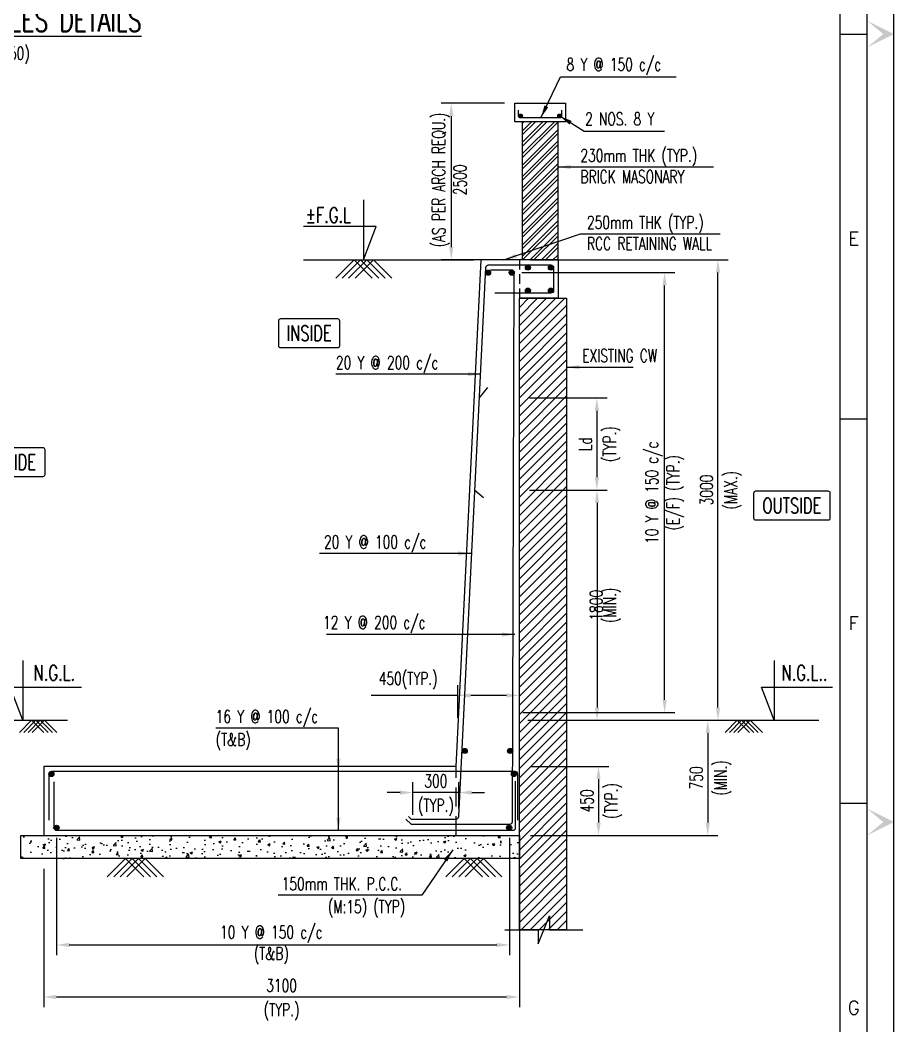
# Model space of a CAD drawing. Header units: millimetres. Extents: x 2843046 to 3042813, y -234641 to -168101.
# Drawn here: x 2914075 to 2931158, y -218353 to -198694 of the extents above; entities that cross this region are included whole.
import ezdxf
from ezdxf.enums import TextEntityAlignment as Align

# ---------------------------------------------------------------- set-up
doc = ezdxf.new("R2010")
doc.units = ezdxf.units.MM
doc.header["$MEASUREMENT"] = 0
doc.header["$PDMODE"] = 34
doc.header["$PDSIZE"] = -5
doc.linetypes.add('Hidden', pattern=[0.375, 0.25, -0.125])
for name, color, linetype in [('NO. BEAM', 3, 'Continuous'), ('PNA', 8, 'Continuous'), ('S- PILE CAP', 4, 'Continuous'), ('S-BRECK LINE', 8, 'Continuous'), ('S-COLUMN', 1, 'Continuous'), ('S-CONCRET LINE', 4, 'Continuous'), ('S-DIM-1', 5, 'Continuous'), ('S-FOOTING', 4, 'Continuous'), ('S-HATCH', 253, 'Continuous'), ('S-LEVEL SECTION', 3, 'Continuous'), ('S-PCC', 9, 'Continuous'), ('S-REINFORCEMENT', 6, 'Continuous'), ('S-RETAINING WALL', 6, 'Continuous'), ('S-TEXT', 2, 'Continuous'), ('S-TEXT-1', 4, 'Continuous'), ('S-TITIL', 6, 'Continuous'), ('SHEET', 7, 'Continuous'), ('TITLE', 6, 'Continuous')]:
    doc.layers.add(name, color=color, linetype=linetype)
doc.styles.add('ROMANS', font='simplex.shx', dxfattribs={"width": 0.7})
doc.dimstyles.new('dim100', dxfattribs={"dimtxt": 250, "dimasz": 250, "dimexe": 200, "dimexo": 200, "dimgap": 100, "dimtad": 1, "dimdec": 0, "dimzin": 0, "dimdsep": 46, "dimtxsty": 'ROMANS', "dimcen": 0, "dimclrd": 5, "dimclre": 5, "dimclrt": 4, "dimadec": 0, "dimazin": 0, "dimtfac": 1, "dimtdec": 0, "dimtix": 1, "dimtofl": 0, "dimtmove": 2, "dimatfit": 3, "dimfxl": 0, "dimtolj": 1, "dimtzin": 0, "dimlwd": -1, "dimlwe": -1, "dimarcsym": 0})
doc.dimstyles.new('dim33.33', dxfattribs={"dimtxt": 250, "dimasz": 250, "dimexe": 200, "dimexo": 200, "dimgap": 100, "dimtad": 1, "dimdec": 0, "dimlfac": 0.333331, "dimzin": 0, "dimdsep": 46, "dimtxsty": 'ROMANS', "dimcen": 0, "dimclrd": 5, "dimclre": 5, "dimclrt": 4, "dimadec": 0, "dimazin": 0, "dimtfac": 1, "dimtdec": 0, "dimtix": 1, "dimtofl": 0, "dimtmove": 2, "dimatfit": 3, "dimfxl": 0, "dimtolj": 1, "dimtzin": 0, "dimlwd": -1, "dimlwe": -1, "dimarcsym": 0})

# ---------------------------------------------------------------- blocks, each defined once
blk = doc.blocks.new('FOLDER')
at = {"layer": 'PNA'}
for points in [[(-1250, 2500), (0, 0), (0, 1000)], [(1250, 2500), (0, 0), (0, 1000)]]:
    blk.add_solid(points, dxfattribs=at)
blk = doc.blocks.new('zw$C05B')
at = {"flags": 128}
blk.add_lwpolyline([(0, 0), (82749, 0), (82749, 58210), (0, 58210)], close=True, dxfattribs=at)
at = {"layer": 'PNA'}
for p, q in [((81765, 29223), (82257, 29223)), ((81765, 22163), (82257, 22163)), ((81765, 15103), (82257, 15103))]:
    blk.add_line(p, q, dxfattribs=at)
at = {"layer": 'PNA', "color": 1}
for points in [[(984, 492), (82257, 492), (82257, 57718), (984, 57718)], [(1968, 984), (81765, 984), (81765, 57226), (1968, 57226)]]:
    blk.add_lwpolyline(points, close=True, dxfattribs=at)
at = {"layer": 'PNA', "xscale": 0.1967862005670764, "yscale": 0.1967862005670764, "zscale": 0.1967862005670764, "rotation": 90}
for p in [(82749, 29223), (82749, 14759)]:
    blk.add_blockref('FOLDER', p, dxfattribs=at)
at = {"layer": 'PNA', "style": 'ROMANS'}
for s, p in [('E', (82011, 25470)), ('F', (82011, 18410)), ('G', (82011, 11350))]:
    blk.add_text(s, height=246, dxfattribs=at).set_placement(p, align=Align.MIDDLE)
blk = doc.blocks.new('*D100')
at = {"layer": 'Defpoints', "color": 0, "lineweight": -2}
for p in [(2923686, -203630), (2926675, -203630), (2923704, -212230)]:
    blk.add_point(p, dxfattribs=at)
at = {"layer": 'S-DIM-1', "color": 5}
for p, q in [((2923886, -203630), (2926875, -203630)), ((2923904, -212230), (2926875, -212230))]:
    blk.add_line(p, q, dxfattribs=at)
at = {"layer": 'S-DIM-1', "color": 5, "lineweight": -3}
blk.add_line((2926675, -211980), (2926675, -203880), dxfattribs=at)
at = {"layer": 'S-DIM-1', "color": 5, "lineweight": -2}
for points in [[(2926717, -203880), (2926633, -203880), (2926675, -203630)], [(2926633, -211980), (2926717, -211980), (2926675, -212230)]]:
    blk.add_solid(points, dxfattribs=at)
at = {"layer": 'S-DIM-1', "color": 4, "insert": (2926675, -207930), "char_height": 250, "attachment_point": 5, "rotation": 90, "style": 'ROMANS'}
blk.add_mtext('\\A1;{10 Y @ 150 c/c\\P(E/F) (TYP.)}', dxfattribs=at)
blk = doc.blocks.new('*D101')
at = {"layer": 'Defpoints', "color": 0, "lineweight": -2}
for p in [(2923853, -213280), (2923854, -214630), (2925383, -214630)]:
    blk.add_point(p, dxfattribs=at)
at = {"layer": 'S-DIM-1', "color": 5}
for p, q in [((2924053, -213280), (2925583, -213280)), ((2924054, -214630), (2925583, -214630))]:
    blk.add_line(p, q, dxfattribs=at)
at = {"layer": 'S-DIM-1', "color": 5, "lineweight": -3}
blk.add_line((2925383, -213530), (2925383, -214380), dxfattribs=at)
at = {"layer": 'S-DIM-1', "color": 5, "lineweight": -2}
for points in [[(2925425, -213530), (2925341, -213530), (2925383, -213280)], [(2925341, -214380), (2925425, -214380), (2925383, -214630)]]:
    blk.add_solid(points, dxfattribs=at)
at = {"layer": 'S-DIM-1', "color": 4, "char_height": 250, "attachment_point": 5, "rotation": 90, "style": 'ROMANS'}
for s, insert in [('(TYP.)', (2925674, -213955)), ('\\A1;450', (2925158, -213955))]:
    blk.add_mtext(s, dxfattribs=dict(at, insert=insert))
blk = doc.blocks.new('*D102')
at = {"layer": 'Defpoints', "color": 0, "lineweight": -2}
for p in [(2923836, -206080), (2923836, -207880), (2925351, -207880)]:
    blk.add_point(p, dxfattribs=at)
at = {"layer": 'S-DIM-1', "color": 5}
for p, q in [((2924036, -206080), (2925551, -206080)), ((2924036, -207880), (2925551, -207880))]:
    blk.add_line(p, q, dxfattribs=at)
at = {"layer": 'S-DIM-1', "color": 5, "lineweight": -3}
blk.add_line((2925351, -206330), (2925351, -207630), dxfattribs=at)
at = {"layer": 'S-DIM-1', "color": 5, "lineweight": -2}
for points in [[(2925393, -206330), (2925310, -206330), (2925351, -206080)], [(2925310, -207630), (2925393, -207630), (2925351, -207880)]]:
    blk.add_solid(points, dxfattribs=at)
at = {"layer": 'S-DIM-1', "color": 4, "char_height": 250, "attachment_point": 5, "rotation": 90, "style": 'ROMANS'}
for s, insert in [('(TYP.)', (2925642, -206980)), ('\\A1;Ld', (2925126, -206980))]:
    blk.add_mtext(s, dxfattribs=dict(at, insert=insert))
blk = doc.blocks.new('*D103')
at = {"layer": 'Defpoints', "color": 0, "lineweight": -2}
for p in [(2923836, -207880), (2923836, -212380), (2925354, -212380)]:
    blk.add_point(p, dxfattribs=at)
at = {"layer": 'S-DIM-1', "color": 5}
for p, q in [((2924036, -207880), (2925554, -207880)), ((2924036, -212380), (2925554, -212380))]:
    blk.add_line(p, q, dxfattribs=at)
at = {"layer": 'S-DIM-1', "color": 5, "lineweight": -3}
blk.add_line((2925354, -208130), (2925354, -212130), dxfattribs=at)
at = {"layer": 'S-DIM-1', "color": 5, "lineweight": -2}
for points in [[(2925396, -208130), (2925312, -208130), (2925354, -207880)], [(2925312, -212130), (2925396, -212130), (2925354, -212380)]]:
    blk.add_solid(points, dxfattribs=at)
at = {"layer": 'S-DIM-1', "color": 4, "char_height": 250, "attachment_point": 5, "rotation": 90, "style": 'ROMANS'}
for s, insert in [('\\A1;\\P1800', (2925129, -210130)), ('(MIN.)', (2925644, -210130))]:
    blk.add_mtext(s, dxfattribs=dict(at, insert=insert))
blk = doc.blocks.new('*D104')
at = {"layer": 'Defpoints', "color": 0, "lineweight": -2}
for p in [(2922636, -211894), (2923836, -212307), (2922636, -212530)]:
    blk.add_point(p, dxfattribs=at)
at = {"layer": 'S-DIM-1', "color": 5}
for p, q in [((2922636, -212330), (2922636, -211694)), ((2923836, -212107), (2923836, -211694))]:
    blk.add_line(p, q, dxfattribs=at)
at = {"layer": 'S-DIM-1', "color": 5, "lineweight": -3}
for p, q in [((2922636, -211894), (2920936, -211894)), ((2923586, -211894), (2922886, -211894))]:
    blk.add_line(p, q, dxfattribs=at)
at = {"layer": 'S-DIM-1', "color": 5, "lineweight": -2}
for points in [[(2922886, -211853), (2922886, -211936), (2922636, -211894)], [(2923586, -211936), (2923586, -211853), (2923836, -211894)]]:
    blk.add_solid(points, dxfattribs=at)
at = {"layer": 'S-DIM-1', "color": 4, "insert": (2921661, -211604), "char_height": 250, "attachment_point": 5, "style": 'ROMANS'}
blk.add_mtext('\\A1;{450(TYP.)}', dxfattribs=at)
blk = doc.blocks.new('*D105')
at = {"layer": 'Defpoints', "color": 0, "lineweight": -2}
for p in [(2921754, -213792), (2921754, -214430), (2922654, -214303)]:
    blk.add_point(p, dxfattribs=at)
at = {"layer": 'S-DIM-1', "color": 5}
for p, q in [((2921754, -214230), (2921754, -213592)), ((2922654, -214103), (2922654, -213592))]:
    blk.add_line(p, q, dxfattribs=at)
at = {"layer": 'S-DIM-1', "color": 5, "lineweight": -3}
for p, q in [((2921504, -213792), (2921254, -213792)), ((2922654, -213792), (2921754, -213792)), ((2922904, -213792), (2923154, -213792))]:
    blk.add_line(p, q, dxfattribs=at)
at = {"layer": 'S-DIM-1', "color": 5, "lineweight": -2}
for points in [[(2921504, -213834), (2921504, -213751), (2921754, -213792)], [(2922904, -213751), (2922904, -213834), (2922654, -213792)]]:
    blk.add_solid(points, dxfattribs=at)
at = {"layer": 'S-DIM-1', "color": 4, "char_height": 250, "attachment_point": 5, "style": 'ROMANS'}
for s, insert in [('\\A1;300', (2922204, -213567)), ('(TYP.)', (2922204, -214083))]:
    blk.add_mtext(s, dxfattribs=dict(at, insert=insert))
blk = doc.blocks.new('*D106')
at = {"layer": 'Defpoints', "color": 0, "lineweight": -2}
for p in [(2923854, -212380), (2923854, -214630), (2927519, -214630)]:
    blk.add_point(p, dxfattribs=at)
at = {"layer": 'S-DIM-1', "color": 5}
for p, q in [((2924054, -212380), (2927719, -212380)), ((2924054, -214630), (2927719, -214630))]:
    blk.add_line(p, q, dxfattribs=at)
at = {"layer": 'S-DIM-1', "color": 5, "lineweight": -3}
blk.add_line((2927519, -212630), (2927519, -214380), dxfattribs=at)
at = {"layer": 'S-DIM-1', "color": 5, "lineweight": -2}
for points in [[(2927561, -212630), (2927477, -212630), (2927519, -212380)], [(2927477, -214380), (2927561, -214380), (2927519, -214630)]]:
    blk.add_solid(points, dxfattribs=at)
at = {"layer": 'S-DIM-1', "color": 4, "char_height": 250, "attachment_point": 5, "rotation": 90, "style": 'ROMANS'}
for s, insert in [('(MIN.)', (2927809, -213505)), ('\\A1;750', (2927294, -213505))]:
    blk.add_mtext(s, dxfattribs=dict(at, insert=insert))
blk = doc.blocks.new('*D107')
at = {"layer": 'Defpoints', "color": 0, "lineweight": -2}
for p in [(2923854, -203380), (2927719, -203380), (2923836, -212380)]:
    blk.add_point(p, dxfattribs=at)
at = {"layer": 'S-DIM-1', "color": 5}
for p, q in [((2924054, -203380), (2927919, -203380)), ((2924036, -212380), (2927919, -212380))]:
    blk.add_line(p, q, dxfattribs=at)
at = {"layer": 'S-DIM-1', "color": 5, "lineweight": -3}
blk.add_line((2927719, -212130), (2927719, -203630), dxfattribs=at)
at = {"layer": 'S-DIM-1', "color": 5, "lineweight": -2}
for points in [[(2927761, -203630), (2927677, -203630), (2927719, -203380)], [(2927677, -212130), (2927761, -212130), (2927719, -212380)]]:
    blk.add_solid(points, dxfattribs=at)
at = {"layer": 'S-DIM-1', "color": 4, "char_height": 250, "attachment_point": 5, "rotation": 90, "style": 'ROMANS'}
for s, insert in [('(MAX.)', (2928009, -207880)), ('\\A1;3000', (2927494, -207880))]:
    blk.add_mtext(s, dxfattribs=dict(at, insert=insert))
blk = doc.blocks.new('*D108')
at = {"layer": 'Defpoints', "color": 0, "lineweight": -2}
for p in [(2914786, -214480), (2923645, -214480), (2923645, -216771)]:
    blk.add_point(p, dxfattribs=at)
at = {"layer": 'S-DIM-1', "color": 5}
for p, q in [((2914786, -214680), (2914786, -216971)), ((2923645, -214680), (2923645, -216971)), ((2915036, -216771), (2923395, -216771))]:
    blk.add_line(p, q, dxfattribs=at)
at = {"layer": 'S-DIM-1', "color": 5, "lineweight": -2}
for points in [[(2915036, -216729), (2915036, -216812), (2914786, -216771)], [(2923395, -216812), (2923395, -216729), (2923645, -216771)]]:
    blk.add_solid(points, dxfattribs=at)
at = {"layer": 'S-DIM-1', "color": 4, "insert": (2918986, -216771), "char_height": 250, "attachment_point": 5, "style": 'ROMANS'}
blk.add_mtext('\\A1;10 Y @ 150 c/c\\P(T&B)', dxfattribs=at)
blk = doc.blocks.new('*D109')
at = {"layer": 'Defpoints', "color": 0, "lineweight": -2}
for p in [(2914536, -215080), (2923836, -215080), (2923836, -217788)]:
    blk.add_point(p, dxfattribs=at)
at = {"layer": 'S-DIM-1', "color": 5}
for p, q in [((2914536, -215280), (2914536, -217988)), ((2923836, -215280), (2923836, -217988)), ((2914786, -217788), (2923586, -217788))]:
    blk.add_line(p, q, dxfattribs=at)
at = {"layer": 'S-DIM-1', "color": 5, "lineweight": -2}
for points in [[(2914786, -217747), (2914786, -217830), (2914536, -217788)], [(2923586, -217830), (2923586, -217747), (2923836, -217788)]]:
    blk.add_solid(points, dxfattribs=at)
at = {"layer": 'S-DIM-1', "color": 4, "char_height": 250, "attachment_point": 5, "style": 'ROMANS'}
for s, insert in [('\\A1;3100', (2919186, -217563)), ('(TYP.)', (2919186, -218079))]:
    blk.add_mtext(s, dxfattribs=dict(at, insert=insert))
blk = doc.blocks.new('*D148')
at = {"layer": 'Defpoints', "color": 0, "lineweight": -2}
for p in [(2923746, -200320), (2922504, -203380), (2923896, -203380)]:
    blk.add_point(p, dxfattribs=at)
at = {"layer": 'S-DIM-1', "color": 5}
for p, q in [((2923546, -200320), (2922304, -200320)), ((2923696, -203380), (2922304, -203380))]:
    blk.add_line(p, q, dxfattribs=at)
at = {"layer": 'S-DIM-1', "color": 5, "lineweight": -3}
blk.add_line((2922504, -200570), (2922504, -203130), dxfattribs=at)
at = {"layer": 'S-DIM-1', "color": 5, "lineweight": -2}
for points in [[(2922545, -200570), (2922462, -200570), (2922504, -200320)], [(2922462, -203130), (2922545, -203130), (2922504, -203380)]]:
    blk.add_solid(points, dxfattribs=at)
at = {"layer": 'S-DIM-1', "color": 4, "insert": (2922467, -201816), "char_height": 250, "attachment_point": 5, "rotation": 90, "style": 'ROMANS'}
blk.add_mtext('\\A1;{(AS PER ARCH REQU.)\\P2500}', dxfattribs=at)

msp = doc.modelspace()

# ---------------------------------------------------------------- hatches: boundary and pattern name
at = {"layer": 'S-HATCH'}
h = msp.add_hatch(dxfattribs=at)
h.set_pattern_fill('ANSI32', color=256, scale=420, style=0)
h.set_pattern_definition([(45, (-5824362.93, 197199.44), (-111.369318, 111.369318), []), (45, (-5824288.69, 197199.44), (-111.369318, 111.369318), [])])
h.paths.add_polyline_path([(2923896.5, -203380.2), (2923896.5, -200680.2), (2924586.5, -200680.2), (2924586.5, -203380.2)])
h = msp.add_hatch(dxfattribs=at)
h.set_pattern_fill('ANSI31', color=9, scale=1000)
h.set_pattern_definition([(45, (2703743.62, -227826.18), (-88.38835, 88.38835), [])])
h.paths.add_polyline_path([(2923836.5, -204130.2), (2923836.5, -216473.5), (2924756.5, -216473.5), (2924756.5, -204130.2)])
at = {"layer": 'S-PCC', "linetype": 'ByBlock'}
h = msp.add_hatch(dxfattribs=at)
h.set_pattern_fill('AR-CONC,_O', color=8, scale=66.666667)
h.set_pattern_definition([(50, (-14179223.3, 196697.04), (478.173455, -41.834757), [50, -550]), (355, (-14179223.3, 196697.04), (-92.500889, 501.461422), [40, -440]), (100.4514445, (-14179183.47, 196693.56), (385.672564, 459.626661), [42.493461, -467.428075]), (46.1842, (-14179223.3, 196830.4), (711.49422, -110.346187), [75, -825]), (96.6356355, (-14179164, 196821.2), (623.107964, 649.4124), [63.740228, -701.142507]), (351.184164, (-14179223.3, 196830.4), (623.107963, 649.4124), [60, -660]), (21, (-14179156.65, 196797.04), (397.938035, -268.412594), [50, -550]), (326, (-14179156.65, 196797.04), (162.210221, 483.433363), [40, -440]), (71.4514447, (-14179123.5, 196774.67), (560.148251, 215.020769), [42.49346, -467.428075]), (37.5, (-14179223.32, 196697.04), (8.1065702, 221.9292359), [0, -434.6666667, 0, -446.6666667, 0, -441.6666667]), (7.5, (-14179223.32, 196697.04), (175.3796916, 262.9411413), [0, -254.6666667, 0, -424.6666667, 0, -168.3333333]), (327.5, (-14179371.98, 196697.04), (355.8816241, -15.0365812), [0, -166.6666667, 0, -520, 0, -690]), (317.5, (-14179438.65, 196697.04), (388.7907796, 66.736655), [0, -216.6666667, 0, -345.3333333, 0, -490])])
h.paths.add_polyline_path([(2914086.5, -215080.2), (2914086.5, -214630.2), (2923836.5, -214630.2), (2923836.5, -215080.2)])

# ---------------------------------------------------------------- linework, layer by layer
at = {"layer": 'NO. BEAM', "color": 7, "elevation": -1646062.9}
for points in [[(2920285.5, -204535.2), (2919165.5, -204535.2, 0.4142136), (2919125.5, -204575.2), (2919125.5, -205055.2, 0.4142136), (2919165.5, -205095.2), (2920285.5, -205095.2, 0.4142136), (2920325.5, -205055.2), (2920325.5, -204575.2, 0.4142136)], [(2914522, -207052.7), (2913102, -207052.7, 0.4142136), (2913062, -207092.7), (2913062, -207572.7, 0.4142136), (2913102, -207612.7), (2914522, -207612.7, 0.4142136), (2914562, -207572.7), (2914562, -207092.7, 0.4142136)], [(2929874.6, -207904.4), (2928454.6, -207904.4, 0.4142136), (2928414.6, -207944.4), (2928414.6, -208424.4, 0.4142136), (2928454.6, -208464.4), (2929874.6, -208464.4, 0.4142136), (2929914.6, -208424.4), (2929914.6, -207944.4, 0.4142136)]]:
    msp.add_lwpolyline(points, format="xyb", close=True, dxfattribs=at)
at = {"layer": 'S- PILE CAP', "color": 8, "linetype": 'Hidden', "ltscale": 1500}
msp.add_line((2922599.6, -214630.2, -1646062.9), (2922599.6, -213280.2, -1646062.9), dxfattribs=at)
at = {"layer": 'S-BRECK LINE', "elevation": -24.9}
msp.add_lwpolyline([(2923554.1, -216473.5), (2924201.3, -216473.5), (2924201.3, -216748.2), (2924426.9, -216198.7), (2924426.9, -216473.5), (2925074.1, -216473.5)], dxfattribs=at)
at = {"layer": 'S-COLUMN', "color": 4, "elevation": -1646062.9}
for points in [[(2923896.5, -203380.2), (2923896.5, -200680.2)], [(2924586.5, -200680.2), (2924586.5, -203380.2)]]:
    msp.add_lwpolyline(points, dxfattribs=at)
at = {"layer": 'S-CONCRET LINE', "elevation": -1646062.9}
msp.add_lwpolyline([(2923746.5, -200680.2), (2923746.5, -200320.2), (2924736.5, -200320.2), (2924736.5, -200680.2)], close=True, dxfattribs=at)
at = {"layer": 'S-FOOTING'}
for p, q in [((2922599.6, -213280.2, -3299621.7), (2914536.5, -213280.2, -4938213.7)), ((2914536.5, -213280.2, -1646062.9), (2914536.5, -214630.2, -1646062.9)), ((2914536.5, -214630.2, -1646062.9), (2923836.5, -214630.2, -1646062.9))]:
    msp.add_line(p, q, dxfattribs=at)
at = {"layer": 'S-HATCH', "color": 9, "elevation": -1646062.9}
msp.add_lwpolyline([(2923836.5, -204130.2), (2924756.5, -204130.2), (2924756.5, -216473.5), (2923836.5, -216473.5)], close=True, dxfattribs=at)
at = {"layer": 'S-LEVEL SECTION'}
for p, q in [((2919613.3, -203380.2, -1646062.9), (2922936.5, -203380.2, -1646062.9)), ((2909945, -212380.2, -1646062.9), (2915003.8, -212380.2, -1646062.9)), ((2924004.1, -212380.2, -1646062.9), (2929690, -212380.2, -1646062.9))]:
    msp.add_line(p, q, dxfattribs=at)
at = {"layer": 'S-LEVEL SECTION', "elevation": -1646062.9}
for points in [[(2920785.6, -202209.8), (2920785.6, -203380.2), (2921035.6, -202730.2), (2919613.3, -202730.2)], [(2914130.7, -211209.8), (2914130.7, -212380.2), (2913880.7, -211730.2), (2915274.4, -211730.2)], [(2928816.8, -211209.8), (2928816.8, -212380.2), (2928566.8, -211730.2), (2929960.6, -211730.2)]]:
    msp.add_lwpolyline(points, dxfattribs=at)
at = {"layer": 'S-PCC', "color": 8, "elevation": -1646062.9}
for points in [[(2920245.2, -203738.1), (2920603.2, -203380.2), (2920961.1, -203738.1)], [(2920371.7, -203738.1), (2920729.7, -203380.2), (2921087.7, -203738.1)], [(2920498.3, -203738.1), (2920856.3, -203380.2), (2921214.3, -203738.1)], [(2920624.9, -203738.1), (2920982.8, -203380.2), (2921340.8, -203738.1)], [(2914538.2, -212618.8), (2914299.5, -212380.2), (2914060.9, -212618.8)], [(2914622.6, -212618.8), (2914383.9, -212380.2), (2914145.3, -212618.8)], [(2914706.9, -212618.8), (2914468.3, -212380.2), (2914229.6, -212618.8)], [(2914791.3, -212618.8), (2914552.7, -212380.2), (2914314, -212618.8)], [(2928334.1, -212618.8), (2928095.4, -212380.2), (2927856.8, -212618.8)], [(2928418.5, -212618.8), (2928179.8, -212380.2), (2927941.2, -212618.8)], [(2928502.8, -212618.8), (2928264.2, -212380.2), (2928025.5, -212618.8)], [(2928587.2, -212618.8), (2928348.6, -212380.2), (2928109.9, -212618.8)]]:
    msp.add_lwpolyline(points, dxfattribs=at)
at = {"layer": 'S-PCC', "color": 8, "elevation": -3292125.9}
msp.add_lwpolyline([(2914086.5, -215080.2), (2914086.5, -214630.2), (2923836.5, -214630.2), (2923836.5, -215080.2)], close=True, dxfattribs=at)
at = {"layer": 'S-PCC', "elevation": -3292125.9}
for points in [[(2915779.6, -215438.1), (2916137.5, -215080.1), (2916495.5, -215438.1)], [(2915906.1, -215438.1), (2916264.1, -215080.1), (2916622.1, -215438.1)], [(2916032.7, -215438.1), (2916390.7, -215080.1), (2916748.6, -215438.1)], [(2916159.3, -215438.1), (2916517.2, -215080.1), (2916875.2, -215438.1)], [(2923113.7, -215438.1), (2922755.7, -215080.1), (2922397.7, -215438.1)], [(2923240.2, -215438.1), (2922882.3, -215080.1), (2922524.3, -215438.1)], [(2923366.8, -215438.1), (2923008.8, -215080.1), (2922650.8, -215438.1)], [(2923493.3, -215438.1), (2923135.4, -215080.1), (2922777.4, -215438.1)]]:
    msp.add_lwpolyline(points, dxfattribs=at)
at = {"layer": 'S-REINFORCEMENT', "color": 5, "ltscale": 10}
for p, q in [((2921668.2, -214259.4, -1646062.9), (2921718.2, -214309.4, -1646062.9)), ((2921619.1, -214309.4, -1646062.9), (2921719.1, -214409.4, -1646062.9))]:
    msp.add_line(p, q, dxfattribs=at)
at = {"layer": 'S-REINFORCEMENT', "elevation": -1646062.9}
msp.add_lwpolyline([(2924661.5, -200455.2), (2924661.5, -200567.7, -0.4142136), (2924624, -200605.2), (2923859, -200605.2, -0.4142136), (2923821.5, -200567.7), (2923821.5, -200455.2)], format="xyb", dxfattribs=at)
at = {"layer": 'S-REINFORCEMENT', "const_width": 37.5, "elevation": -1646062.9}
for points in [[(2923840.2, -200567.7, 1), (2923877.7, -200567.7, 1)], [(2924642.7, -200567.7, -1), (2924605.2, -200567.7, -1)]]:
    msp.add_lwpolyline(points, format="xyb", close=True, dxfattribs=at)
at = {"layer": 'S-REINFORCEMENT', "ltscale": 10}
for points, elevation in [([(2921718.2, -214309.4), (2922601.5, -214309.4, 0.3998927), (2922651.4, -214261.9), (2923179.3, -203527.7, -0.3998927), (2923229.3, -203480.2), (2924454.1, -203480.2, -0.4142136), (2924504.1, -203530.2), (2924504.1, -203980.2, -0.4142136), (2924454.1, -204030.2), (2923357.6, -204030.2)], -1646062.9), ([(2921718.2, -214409.4), (2923650.6, -214409.4, 0.4142136), (2923700.6, -214359.4), (2923736.5, -203630.2, 0.4142136), (2923686.5, -203580.2), (2923274.3, -203580.2)], -1646062.9), ([(2923806, -214330.2), (2923806, -213430.2, 0.4142136), (2923756, -213380.2), (2914686.5, -213380.2, 0.4142136), (2914636.5, -213430.2), (2914636.5, -214330.2)], -3292125.9), ([(2914736.5, -213580.2), (2914736.5, -214480.2, 0.4142136), (2914786.5, -214530.2), (2923712.7, -214530.2, 0.4142136), (2923762.7, -214480.2), (2923762.7, -213572)], -3292125.9)]:
    msp.add_lwpolyline(points, format="xyb", dxfattribs=dict(at, elevation=elevation))
at = {"layer": 'S-REINFORCEMENT', "ltscale": 10, "const_width": 50}
for points, elevation in [([(2923199.3, -203630.2, 1), (2923249.3, -203630.2, 1)], -1646062.9), ([(2923661.5, -203630.2, 1), (2923711.5, -203630.2, 1)], -1646062.9), ([(2924029.1, -203530.2, -1), (2923979.1, -203530.2, -1)], -24.9), ([(2924429.1, -203530.2, 1), (2924479.1, -203530.2, 1)], -24.9), ([(2924029.1, -203980.2, 1), (2923979.1, -203980.2, 1)], -24.9), ([(2924429.1, -203980.2, -1), (2924479.1, -203980.2, -1)], -24.9), ([(2922741.9, -212978.5, 1), (2922791.9, -212978.5, 1)], -3292125.9), ([(2923630.2, -212978.4, 1), (2923680.2, -212978.4, 1)], -1646062.9), ([(2914711.5, -213430.2, 1), (2914661.5, -213430.2, 1)], -3292125.9), ([(2923705.3, -213430.2, -1), (2923755.3, -213430.2, -1)], -3292125.9), ([(2914811.5, -214480.2, -1), (2914761.5, -214480.2, -1)], -3292125.9), ([(2914811.5, -214480.2, -1), (2914761.5, -214480.2, -1)], -3292125.9), ([(2923660.4, -214480.2, -1), (2923610.4, -214480.2, -1)], -3292125.9), ([(2923660.4, -214480.2, -1), (2923610.4, -214480.2, -1)], -3292125.9)]:
    msp.add_lwpolyline(points, format="xyb", close=True, dxfattribs=dict(at, elevation=elevation))
at = {"layer": 'S-REINFORCEMENT', "ltscale": 10, "elevation": -1646062.9}
for points in [[(2923052.2, -206082.2), (2923221.5, -205875.6)], [(2922965.3, -207880.2), (2923131.4, -208025.4)]]:
    msp.add_lwpolyline(points, dxfattribs=at)
at = {"layer": 'S-REINFORCEMENT'}
for centre in [(2923859, -200567.7, -1646062.9), (2924624, -200567.7, -1646062.9)]:
    msp.add_circle(centre, 37.5, dxfattribs=at)
at = {"layer": 'S-REINFORCEMENT', "ltscale": 10}
for centre in [(2923224.3, -203630.2, -1646062.9), (2923686.5, -203630.2, -1646062.9), (2924004.1, -203530.2, -24.9), (2924454.1, -203530.2, -24.9), (2924004.1, -203980.2, -24.9), (2924454.1, -203980.2, -24.9), (2922766.9, -212978.5, -3292125.9), (2923655.2, -212978.4, -1646062.9), (2914686.5, -213430.2, -3292125.9), (2923730.3, -213430.2, -3292125.9), (2914786.5, -214480.2, -3292125.9), (2914786.5, -214480.2, -3292125.9), (2923635.4, -214480.2, -3292125.9), (2923635.4, -214480.2, -3292125.9)]:
    msp.add_circle(centre, 50, dxfattribs=at)
at = {"layer": 'S-RETAINING WALL', "color": 4}
for p, q in [((2923836.5, -203380.2, -1646062.9), (2923086.5, -203380.2, -1646062.9)), ((2924604.1, -203380.2, -24.9), (2923836.5, -203380.2, -24.9)), ((2924604.1, -204130.2, -24.9), (2923836.5, -204130.2, -24.9))]:
    msp.add_line(p, q, dxfattribs=at)
at = {"layer": 'S-RETAINING WALL', "color": 8, "linetype": 'Hidden', "ltscale": 750}
msp.add_line((2923836.5, -203380.2, -1646062.9), (2923836.5, -204130.2, -1646062.9), dxfattribs=at)
at = {"layer": 'S-RETAINING WALL', "color": 4}
for points, elevation in [([(2922599.6, -213280.2), (2923086.5, -203380.2)], -1646062.9), ([(2924604.1, -204130.2), (2924604.1, -203380.2)], -24.9), ([(2923836.5, -213880.2), (2923836.5, -204130.2)], -1646062.9)]:
    msp.add_lwpolyline(points, dxfattribs=dict(at, elevation=elevation))

# ---------------------------------------------------------------- block references
at = {"layer": 'SHEET', "xscale": 1.064813359128304, "yscale": 1.064813359128304, "zscale": 1.064813359128304}
msp.add_blockref('zw$C05B', (2843046.1, -230083.7, 153353), dxfattribs=at)

# ---------------------------------------------------------------- texts
at = {"layer": 'S-LEVEL SECTION', "style": 'ROMANS', "width": 0.7}
for s, p in [('%%PF.G.L', (2919660, -202505.2, 0)), ('N.G.L.', (2914340.1, -211452.6, -1646008.7)), ('N.G.L..', (2928962, -211452.6, 29.3))]:
    msp.add_text(s, height=300, dxfattribs=at).set_placement(p, align=Align.MIDDLE_LEFT)
at = {"layer": 'S-TEXT', "style": 'ROMANS', "width": 0.7}
msp.add_text('(SCALE :- 1:50)', height=250, dxfattribs=at).set_placement((2913282, -199341.4), align=Align.MIDDLE_CENTER)
at = {"layer": 'S-TEXT-1', "style": 'ROMANS', "width": 0.7}
for s, p in [('8 Y @ 150 c/c', (2924757, -199559.4, 0)), ('2 NOS. 8 Y', (2925121.8, -200625.3, 0)), ('230mm THK (TYP.)', (2925029.8, -201339.7, 0)), ('BRICK MASONARY', (2925029.8, -201754, 0)), ('250mm THK (TYP.)', (2925157.2, -202647.8, 1646038)), ('RCC RETAINING WALL', (2925157.2, -203062.1, 1646038)), ('20 Y @ 200 c/c', (2920249, -205389.3)), ('EXISTING CW', (2925064.7, -205253.6, -1646062.9)), ('20 Y @ 100 c/c', (2920015.7, -208893.9, 0)), ('12 Y @ 200 c/c', (2919998.9, -210466.3, 0)), ('16 Y @ 100 c/c', (2917898.3, -212306, -1646038)), ('(T&B)', (2917898.3, -212756, -1646038))]:
    msp.add_text(s, height=250, dxfattribs=at).set_placement(p, align=Align.MIDDLE_LEFT)
for s, p in [('150mm THK. P.C.C.', (2919189.8, -215575.4, -1646062.9)), ('150mm THK. P.C.C.', (2919189.8, -215575.4, -1646062.9)), ('(M:15) (TYP)', (2920092.8, -216022.9, -1646062.9)), ('(M:15) (TYP)', (2920092.8, -216022.9, -1646062.9))]:
    msp.add_text(s, height=250, rotation=360, dxfattribs=at).set_placement(p, align=Align.MIDDLE_LEFT)
at = {"layer": 'S-TITIL', "style": 'ROMANS', "width": 0.7}
msp.add_text('%%UTYPICAL WEEP HOLES DETAILS', height=450, dxfattribs=at).set_placement((2913282, -198691.4), align=Align.MIDDLE_CENTER)
at = {"layer": 'TITLE', "color": 2, "style": 'ROMANS', "width": 0.7}
for s, p in [('INSIDE', (2919725.5, -204815.2, 0)), ('OUTSIDE', (2913812, -207332.7, -1646008.7)), ('OUTSIDE', (2929164.6, -208184.4, 29.3))]:
    msp.add_text(s, height=300, dxfattribs=at).set_placement(p, align=Align.MIDDLE_CENTER)

# ---------------------------------------------------------------- dimensions: what is measured, and where the dimension line sits
at = {"layer": 'S-DIM-1'}
for base, p1, p2, angle, text, override, picture, middle in [((2922503.6, -203380.2, -1646062.9), (2923746.5, -200320.2, -1646062.9), (2923896.5, -203380.2, -3292125.9), 90, '{(AS PER ARCH REQU.)\\P2500}', {"dimtofl": 1, "dimtmove": 1, "dimlwd": 65533}, '*D148', (2922977.3, -201816.3, -1646062.9)), ((2926675.1, -203630.2, 0), (2923704.1, -212230.2, -1646062.9), (2923686.5, -203630.2, 0), 90, '{10 Y @ 150 c/c\\X(E/F) (TYP.)}', {"dimtxt": 250, "dimasz": 250, "dimtxsty": 'ROMANS', "dimtofl": 1, "dimtmove": 0, "dimlwd": 65533}, '*D100', (2926675.1, -207930.2, 0)), ((2922636.5, -211894.4, 24.9), (2923836.5, -212306.9, -1646062.9), (2922636.5, -212530.2, -1646062.9), 180, '{450(TYP.)}', {"dimtxt": 250, "dimasz": 250, "dimtxsty": 'ROMANS', "dimtofl": 1, "dimtmove": 0, "dimlwd": 65533}, '*D104', (2921661.5, -211894.4, 24.9))]:
    dim = msp.add_linear_dim(base=base, p1=p1, p2=p2, angle=angle, text=text, dimstyle='dim33.33', override=override, dxfattribs=at)
    dim.commit()
    dim.dimension.update_dxf_attribs({"geometry": picture, "text_midpoint": middle, "dimtype": 160})
for base, p1, p2, angle, text, override, picture, middle in [((2927718.9, -203380.2, -24.9), (2923836.5, -212380.2, -1646062.9), (2923854.1, -203380.2, 0), 270, '<>\\X(MAX.)', {"dimtxt": 250, "dimasz": 250, "dimtxsty": 'ROMANS', "dimtofl": 1, "dimtmove": 0, "dimlwd": 65533}, '*D107', (2927718.9, -207880.2, -24.9)), ((2925351.3, -207880.2, -1646062.9), (2923836.5, -206080.2, -3292125.9), (2923836.5, -207880.2, -3292125.9), 90, 'Ld\\X(TYP.)', {"dimtxt": 250, "dimasz": 250, "dimtofl": 1, "dimtmove": 0, "dimlwd": 65533}, '*D102', (2925351.3, -206980.2, -1646062.9)), ((2925354, -212380.2, -1646062.9), (2923836.5, -207880.2, -3292125.9), (2923836.5, -212380.2, -24.9), 90, '\\P1800\\X(MIN.)', {"dimtxt": 250, "dimasz": 250, "dimtxsty": 'ROMANS', "dimtofl": 1, "dimtmove": 0, "dimlwd": 65533}, '*D103', (2925354, -210130.2, -1646062.9)), ((2927518.9, -214630.2, -24.9), (2923854.1, -212380.2, -24.9), (2923854.1, -214630.2, 12.5), 90, '<>\\X(MIN.)', {"dimtxt": 250, "dimasz": 250, "dimtxsty": 'ROMANS', "dimtofl": 1, "dimtmove": 0, "dimlwd": 65533}, '*D106', (2927518.9, -213505.2, -24.9)), ((2925383.1, -214630.2, -12.5), (2923852.8, -213280.2, 12.5), (2923854.1, -214630.2, 12.5), 90, '<>\\X(TYP.)', {"dimtxt": 250, "dimasz": 250, "dimtofl": 1, "dimtmove": 0, "dimlwd": 65533}, '*D101', (2925383.1, -213955.2, -12.5)), ((2921754.1, -213792.3, -1646062.9), (2922654.1, -214303.4, -1646062.9), (2921754.1, -214430.2, -1646062.9), 180, '<>\\X(TYP.)', {"dimtxt": 250, "dimasz": 250, "dimtofl": 1, "dimtmove": 0, "dimlwd": 65533}, '*D105', (2922204.1, -213792.3, -1646062.9))]:
    dim = msp.add_linear_dim(base=base, p1=p1, p2=p2, angle=angle, text=text, dimstyle='dim33.33', override=override, dxfattribs=at)
    dim.commit()
    dim.dimension.update_dxf_attribs({"geometry": picture, "text_midpoint": middle})
dim = msp.add_linear_dim(base=(2923645.4, -216770.7, -1646038), p1=(2914786.5, -214480.2, -1646062.9), p2=(2923645.4, -214480.2, -1646062.9), text='10 Y @ 150 c/c\\X(T&B)', dimstyle='dim33.33', override={"dimtxt": 250, "dimasz": 250, "dimtmove": 0}, dxfattribs=at)
dim.commit()
dim.dimension.update_dxf_attribs({"geometry": '*D108', "text_midpoint": (2918986.5, -216770.7, -1646038), "dimtype": 160})
dim = msp.add_linear_dim(base=(2923836.5, -217788.4, -1646038), p1=(2914536.5, -215080.2, -3292125.9), p2=(2923836.5, -215080.2, -3292125.9), text='<>\\X(TYP.)', dimstyle='dim33.33', override={"dimtxt": 250, "dimasz": 250, "dimtmove": 0}, dxfattribs=at)
dim.commit()
dim.dimension.update_dxf_attribs({"geometry": '*D109', "text_midpoint": (2919186.5, -217788.4, -1646038)})

# ---------------------------------------------------------------- leaders
for points, override in [([(2920299, -213380.2, -1646062.9), (2920299, -212531, -1646062.9), (2917898.3, -212531, -1646062.9)], {"dimtad": 0, "dimarcsym": 1}), ([(2920299, -214530.2, -1646062.9), (2920299, -212531, -1646062.9), (2917898.3, -212531, -1646062.9)], {"dimgap": 100, "dimtad": 0, "dimarcsym": 1})]:
    msp.add_leader(points, dimstyle='dim100', override=override)
for points, dimstyle in [([(2924256, -200605.2, 0), (2924637, -199799.4, 0), (2926902.5, -199799.4, 0)], 'dim33.33'), ([(2924624, -200567.7, 0), (2925103, -200865.3, 0), (2926670.4, -200865.3, 0)], 'dim33.33'), ([(2924586.5, -201564.7, 0), (2927632.7, -201564.7, 0)], 'dim100'), ([(2923534, -203380.2, 1646038), (2925029.2, -202872.8, 1646038), (2927760.1, -202872.8, 1646038)], 'dim100'), ([(2923078.4, -205614.3), (2920249, -205614.3)], 'dim100'), ([(2924756.5, -205478.6, -1646062.9), (2926060.8, -205478.6, -1646062.9)], 'dim100'), ([(2922887, -209119, 0), (2919927.2, -209118.9, 0)], 'dim100'), ([(2923748.3, -210703.5), (2920063.2, -210703.5)], 'dim100'), ([(2922532.7, -214911.7, -1646062.9), (2921926.2, -215797.9, -1646062.9), (2919117.4, -215797.9, -1646062.9)], 'dim33.33'), ([(2922532.7, -214911.7, -1646062.9), (2921926.2, -215797.9, -1646062.9), (2919117.4, -215797.9, -1646062.9)], 'dim33.33')]:
    msp.add_leader(points, dimstyle=dimstyle, dxfattribs=at)

doc.saveas('drawing.dxf')
